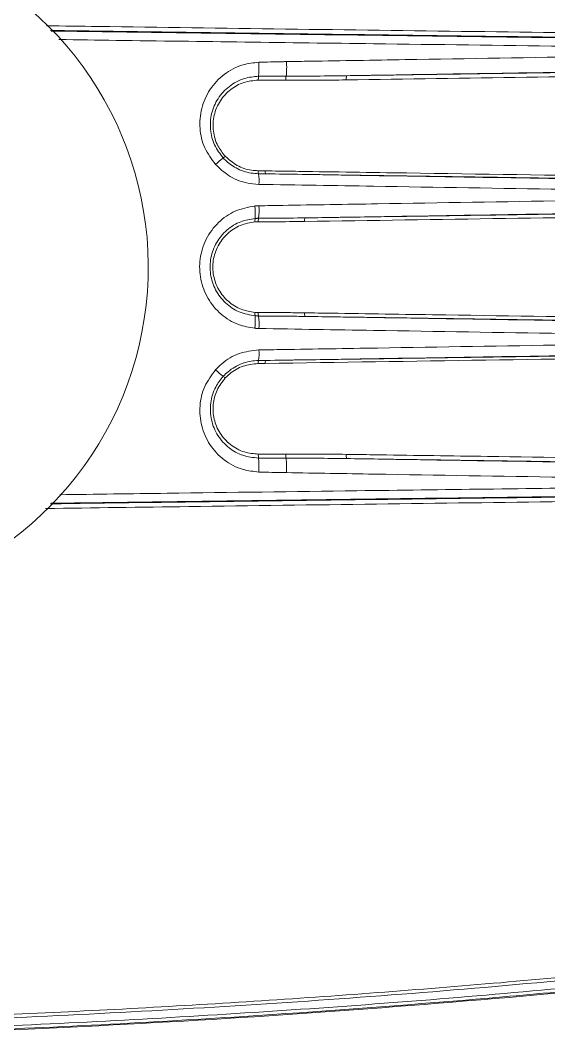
# Model space of a CAD drawing. Extents: x 2 to 136, y 1 to 99.
# Drawn here: x 105.09 to 107.422, y 41.887 to 46.379 of the extents above; entities that cross this region are included whole.
import ezdxf

# ---------------------------------------------------------------- set-up
doc = ezdxf.new("R2010")
doc.units = 0
doc.header["$MEASUREMENT"] = 0
doc.linetypes.add('SLD-Solid', pattern=[0])
doc.layers.add('OBJECT', color=7, linetype='CONTINUOUS')

msp = doc.modelspace()

# ---------------------------------------------------------------- linework, layer by layer
at = {"layer": 'OBJECT', "linetype": 'SLD-Solid', "lineweight": 15}
for centre, radius, start, end in [((104.1544, 45.29), 1.5, 209.9264, 65.3757), ((105.7077, 46.1659), 0.4351, 355.5546, 3.6745), ((105.8855, 46.174), 0.3799, 353.7286, 3.4165), ((106.2058, 46.1189), 0.0657, 168.3631, 183.5259), ((106.3184, 46.1187), 0.057, 166.0329, 184.27), ((106.565, 46.1217), 0.0369, 159.6969, 189.1886), ((105.6854, 46.1074), 0.4509, 311.7527, 313.2414), ((106.1609, 45.5236), 0.3031, 125.3124, 133.7266), ((106.1663, 45.7122), 0.0275, 173.8212, 201.6963), ((105.9392, 45.6684), 0.2043, 356.3119, 9.4921), ((106.1962, 45.7116), 0.0254, 172.7747, 203.01), ((105.8049, 45.5211), 0.3218, 357.1238, 6.8875), ((105.8024, 45.544), 0.3411, 353.5373, 2.8147), ((106.1715, 45.4956), 0.0461, 168.313, 187.4702), ((106.1866, 45.493), 0.0469, 164.5302, 183.5845), ((106.3758, 45.496), 0.0318, 158.9052, 188.035), ((105.8049, 45.0589), 0.3218, 353.1125, 2.8762), ((106.1715, 45.0844), 0.0461, 172.5298, 191.687), ((106.1866, 45.087), 0.0469, 176.4155, 195.4698), ((105.8024, 45.036), 0.3411, 357.1853, 6.4628), ((106.3758, 45.084), 0.0318, 171.965, 201.0948), ((105.9392, 44.9116), 0.2043, 350.5079, 3.6881), ((106.1663, 44.8678), 0.0275, 158.3037, 186.1788), ((106.1962, 44.8684), 0.0254, 156.9893, 187.226), ((106.1609, 45.0564), 0.3031, 226.2734, 234.6876), ((105.686, 44.4733), 0.45, 46.757, 48.2489), ((106.2058, 44.4611), 0.0657, 176.4742, 191.6368), ((105.7077, 44.4141), 0.4351, 356.3255, 4.4454), ((106.3184, 44.4613), 0.057, 175.731, 193.9659), ((105.8855, 44.406), 0.3798, 356.5834, 6.2715), ((106.565, 44.4583), 0.0369, 170.8107, 200.3042), ((102.8544, 92.538), 50.66, 272.14291, 276.67316)]:
    msp.add_arc(centre, radius, start, end, dxfattribs=at)
for points, knots in [([(105.2045, 46.3546), (105.2805, 46.3536), (105.6329, 46.3488), (106.261, 46.3404), (107.0889, 46.3295), (107.9159, 46.3189), (108.4662, 46.3119), (108.7413, 46.3085)], [0, 0, 0, 0, 0.064272, 0.298061, 0.531849, 0.765925, 1, 1, 1, 1]), ([(108.7444, 46.2886), (108.3652, 46.2933), (107.6069, 46.3026), (106.465, 46.3174), (105.6702, 46.3279), (105.2556, 46.3336), (105.2232, 46.3341)], [0, 0, 0, 0, 0.32391, 0.647821, 0.972489, 1, 1, 1, 1]), ([(105.2253, 46.3317), (105.2639, 46.3312), (105.6917, 46.3253), (106.5083, 46.3145), (107.6746, 46.2994), (108.4503, 46.2898), (108.8381, 46.285)], [0, 0, 0, 0, 0.031942, 0.354119, 0.677059, 1, 1, 1, 1]), ([(108.8436, 46.2483), (108.8088, 46.2487), (108.6351, 46.2507), (108.183, 46.2562), (107.4865, 46.2648), (106.5498, 46.2767), (105.8074, 46.2864), (105.3437, 46.2928), (105.2596, 46.2939)], [0, 0, 0, 0, 0.029188, 0.145942, 0.379493, 0.613044, 0.929777, 1, 1, 1, 1]), ([(106.2647, 46.1966), (106.2996, 46.1972), (106.474, 46.2001), (106.9276, 46.2076), (107.6245, 46.219), (108.3095, 46.2301), (108.7154, 46.2366), (108.8436, 46.2387)], [0, 0, 0, 0, 0.040495, 0.202477, 0.526502, 0.850526, 1, 1, 1, 1]), ([(105.9513, 45.7427), (105.9337, 45.7665), (105.8984, 45.8141), (105.8784, 45.9023), (105.8857, 45.9919), (105.9228, 46.0762), (105.9865, 46.144), (106.0638, 46.1852), (106.1185, 46.1912), (106.1418, 46.1938)], [0, 0, 0, 0, 0.142439, 0.28529, 0.431186, 0.580958, 0.733779, 0.886153, 1, 1, 1, 1]), ([(106.1418, 46.1938), (106.1767, 46.1947), (106.2177, 46.1958), (106.2586, 46.1965), (106.2647, 46.1966)], [0, 0, 0, 0, 0.852454, 1, 1, 1, 1]), ([(105.9856, 45.771), (105.9713, 45.7897), (105.9426, 45.8272), (105.9256, 45.8972), (105.9305, 45.9686), (105.9593, 46.036), (106.0097, 46.0908), (106.0736, 46.1257), (106.1202, 46.1301), (106.1414, 46.1322)], [0, 0, 0, 0, 0.13938, 0.278907, 0.421164, 0.568161, 0.719788, 0.872643, 1, 1, 1, 1]), ([(106.1414, 46.1322), (106.1761, 46.1323), (106.2167, 46.1325), (106.2572, 46.1325), (106.2631, 46.1325)], [0, 0, 0, 0, 0.856217, 1, 1, 1, 1]), ([(106.2631, 46.1325), (106.3076, 46.1326), (106.3968, 46.1328), (106.4859, 46.1339), (106.5304, 46.1345)], [0, 0, 0, 0, 0.499804, 1, 1, 1, 1]), ([(108.7412, 46.1482), (108.7313, 46.148), (108.6819, 46.1473), (108.4742, 46.1443), (107.7467, 46.1337), (107.0585, 46.1236), (106.5286, 46.1159)], [0, 0, 0, 0, 0.013409, 0.067044, 0.281584, 1, 1, 1, 1]), ([(108.8383, 46.1706), (108.4545, 46.1647), (107.6867, 46.153), (106.9159, 46.1407), (106.5304, 46.1345)], [0, 0, 0, 0, 0.49985, 1, 1, 1, 1]), ([(106.1402, 46.1149), (106.1183, 46.1128), (106.0744, 46.1086), (106.0155, 46.0757), (105.9691, 46.0258), (105.9415, 45.9611), (105.938, 45.8908), (105.9565, 45.8266), (105.9826, 45.7937), (105.9943, 45.7789)], [0, 0, 0, 0, 0.140577, 0.282539, 0.431128, 0.583516, 0.734564, 0.880523, 1, 1, 1, 1]), ([(106.5286, 46.1159), (106.4841, 46.1153), (106.3951, 46.1142), (106.3061, 46.1144), (106.2615, 46.1145)], [0, 0, 0, 0, 0.500172, 1, 1, 1, 1]), ([(105.9943, 45.7789), (106.011, 45.7643), (106.0444, 45.7349), (106.0974, 45.7176), (106.1291, 45.7158), (106.139, 45.7152)], [0, 0, 0, 0, 0.407206, 0.815573, 1, 1, 1, 1]), ([(106.1431, 45.6553), (106.1246, 45.6568), (106.0767, 45.6607), (106.0079, 45.6894), (105.9689, 45.7262), (105.9513, 45.7427)], [0, 0, 0, 0, 0.257997, 0.666581, 1, 1, 1, 1]), ([(106.1407, 45.7021), (106.1301, 45.7027), (106.0959, 45.7047), (106.0436, 45.7231), (106.0047, 45.7512), (105.9883, 45.7683), (105.9856, 45.771)], [0, 0, 0, 0, 0.18435, 0.592455, 0.935104, 1, 1, 1, 1]), ([(106.171, 45.7147), (106.1809, 45.7146), (106.2304, 45.7139), (106.4384, 45.7107), (107.2852, 45.698), (108.0924, 45.6859), (108.7412, 45.6761)], [0, 0, 0, 0, 0.011559, 0.057797, 0.242748, 1, 1, 1, 1]), ([(106.1728, 45.7016), (106.6177, 45.6944), (107.5078, 45.68), (108.3947, 45.6662), (108.8383, 45.6593)], [0, 0, 0, 0, 0.499822, 1, 1, 1, 1]), ([(108.8436, 45.6121), (108.8088, 45.6127), (108.635, 45.6154), (108.1828, 45.6224), (107.4862, 45.6334), (106.7597, 45.6451), (106.3117, 45.6525), (106.1431, 45.6553)], [0, 0, 0, 0, 0.038714, 0.19357, 0.503334, 0.813098, 1, 1, 1, 1]), ([(106.1431, 45.5607), (106.178, 45.5613), (106.3526, 45.5642), (106.8064, 45.5717), (107.5039, 45.583), (108.2294, 45.5947), (108.6755, 45.6017), (108.8436, 45.6044)], [0, 0, 0, 0, 0.038703, 0.193516, 0.503195, 0.812873, 1, 1, 1, 1]), ([(106.1244, 45.0203), (106.1002, 45.0244), (106.0462, 45.0337), (105.9726, 45.0794), (105.914, 45.1494), (105.8815, 45.2353), (105.8786, 45.3274), (105.9059, 45.4159), (105.9606, 45.4896), (106.0359, 45.5429), (106.0949, 45.5541), (106.1244, 45.5597)], [0, 0, 0, 0, 0.092377, 0.205904, 0.319098, 0.43222, 0.545967, 0.660462, 0.7748, 0.887588, 1, 1, 1, 1]), ([(106.1263, 45.075), (106.1024, 45.0792), (106.0545, 45.0875), (105.993, 45.1294), (105.9482, 45.1879), (105.9255, 45.2583), (105.9273, 45.3317), (105.9528, 45.4001), (105.9993, 45.4561), (106.0596, 45.4941), (106.1049, 45.5015), (106.1263, 45.505)], [0, 0, 0, 0, 0.112903, 0.225922, 0.339461, 0.452247, 0.563693, 0.674533, 0.786075, 0.898937, 1, 1, 1, 1]), ([(106.1414, 45.5056), (106.165, 45.5056), (106.2333, 45.5059), (106.3015, 45.5068), (106.3461, 45.5074)], [0, 0, 0, 0, 0.346361, 1, 1, 1, 1]), ([(108.7412, 45.5272), (108.7313, 45.527), (108.6818, 45.5263), (108.4739, 45.5232), (107.6848, 45.5115), (106.9353, 45.5003), (106.3443, 45.4915)], [0, 0, 0, 0, 0.012392, 0.061958, 0.260221, 1, 1, 1, 1]), ([(108.8383, 45.5468), (108.4238, 45.5403), (107.5946, 45.5275), (106.7623, 45.5141), (106.3461, 45.5074)], [0, 0, 0, 0, 0.499843, 1, 1, 1, 1]), ([(106.1258, 45.4896), (106.1034, 45.4859), (106.0587, 45.4784), (106.0012, 45.4397), (105.9592, 45.3855), (105.9378, 45.3201), (105.9392, 45.252), (105.9627, 45.1885), (106.0057, 45.1364), (106.0622, 45.1006), (106.1051, 45.0937), (106.1258, 45.0904)], [0, 0, 0, 0, 0.112979, 0.226062, 0.339335, 0.451495, 0.562085, 0.672053, 0.782914, 0.895436, 1, 1, 1, 1]), ([(106.3443, 45.4915), (106.2997, 45.491), (106.2316, 45.4901), (106.1634, 45.4901), (106.1398, 45.4901)], [0, 0, 0, 0, 0.653613, 1, 1, 1, 1]), ([(106.1398, 45.0899), (106.1843, 45.0898), (106.2525, 45.0897), (106.3207, 45.0888), (106.3443, 45.0885)], [0, 0, 0, 0, 0.653616, 1, 1, 1, 1]), ([(106.3461, 45.0726), (106.3225, 45.0729), (106.2542, 45.0739), (106.186, 45.0742), (106.1414, 45.0744)], [0, 0, 0, 0, 0.346407, 1, 1, 1, 1]), ([(106.3443, 45.0885), (106.3542, 45.0883), (106.4037, 45.0876), (106.6116, 45.0845), (107.4007, 45.0727), (108.1501, 45.0616), (108.7412, 45.0528)], [0, 0, 0, 0, 0.012391, 0.061957, 0.260221, 1, 1, 1, 1]), ([(106.3461, 45.0726), (106.7621, 45.0659), (107.5943, 45.0525), (108.4235, 45.0397), (108.8383, 45.0332)], [0, 0, 0, 0, 0.499844, 1, 1, 1, 1]), ([(108.8436, 44.9756), (108.8088, 44.9762), (108.6351, 44.9789), (108.1831, 44.9861), (107.4866, 44.9972), (106.76, 45.0091), (106.3119, 45.0165), (106.1431, 45.0193)], [0, 0, 0, 0, 0.038703, 0.193516, 0.503195, 0.812873, 1, 1, 1, 1]), ([(106.1431, 44.9247), (106.178, 44.9253), (106.3527, 44.9282), (106.8065, 44.9356), (107.5042, 44.9469), (108.2297, 44.9583), (108.6757, 44.9653), (108.8436, 44.9679)], [0, 0, 0, 0, 0.038714, 0.19357, 0.503334, 0.813098, 1, 1, 1, 1]), ([(105.9513, 44.8373), (105.9603, 44.8464), (105.9901, 44.8765), (106.0543, 44.9144), (106.1136, 44.9213), (106.1431, 44.9247)], [0, 0, 0, 0, 0.177217, 0.589279, 1, 1, 1, 1]), ([(108.8383, 44.9207), (108.395, 44.9138), (107.5081, 44.9), (106.618, 44.8856), (106.1728, 44.8784)], [0, 0, 0, 0, 0.499822, 1, 1, 1, 1]), ([(105.9856, 44.809), (105.9925, 44.8158), (106.0165, 44.8396), (106.0656, 44.867), (106.1135, 44.8772), (106.1377, 44.8778), (106.1407, 44.8779)], [0, 0, 0, 0, 0.1657, 0.581558, 0.946738, 1, 1, 1, 1]), ([(108.7412, 44.9039), (108.7313, 44.9037), (108.6818, 44.903), (108.4738, 44.8999), (107.627, 44.8871), (106.8197, 44.875), (106.171, 44.8652)], [0, 0, 0, 0, 0.011559, 0.057797, 0.242748, 1, 1, 1, 1]), ([(106.1418, 44.3862), (106.1185, 44.3888), (106.0638, 44.3948), (105.9865, 44.436), (105.9228, 44.5038), (105.8857, 44.5881), (105.8784, 44.6777), (105.8984, 44.7659), (105.9337, 44.8135), (105.9513, 44.8373)], [0, 0, 0, 0, 0.113847, 0.266221, 0.419042, 0.568814, 0.71471, 0.857561, 1, 1, 1, 1]), ([(106.139, 44.8648), (106.1165, 44.8623), (106.0716, 44.8573), (106.0232, 44.8294), (106.0007, 44.8074), (105.9943, 44.8011)], [0, 0, 0, 0, 0.417952, 0.834104, 1, 1, 1, 1]), ([(106.1414, 44.4478), (106.1178, 44.4503), (106.0706, 44.4552), (106.0076, 44.4914), (105.9582, 44.5454), (105.9292, 44.6151), (105.926, 44.6907), (105.946, 44.7588), (105.9735, 44.7936), (105.9856, 44.809)], [0, 0, 0, 0, 0.14155, 0.283787, 0.432637, 0.585437, 0.737167, 0.884055, 1, 1, 1, 1]), ([(105.9943, 44.8011), (105.9809, 44.7838), (105.9542, 44.7492), (105.938, 44.6844), (105.9421, 44.6182), (105.9684, 44.5554), (106.015, 44.5043), (106.0751, 44.471), (106.1195, 44.467), (106.1402, 44.4651)], [0, 0, 0, 0, 0.138029, 0.276202, 0.417078, 0.562971, 0.714021, 0.86692, 1, 1, 1, 1]), ([(106.2631, 44.4475), (106.2284, 44.4476), (106.1878, 44.4476), (106.1473, 44.4478), (106.1414, 44.4478)], [0, 0, 0, 0, 0.856217, 1, 1, 1, 1]), ([(106.2615, 44.4655), (106.3061, 44.4656), (106.3951, 44.4658), (106.4841, 44.4647), (106.5286, 44.4641)], [0, 0, 0, 0, 0.500175, 1, 1, 1, 1]), ([(106.5304, 44.4455), (106.4859, 44.446), (106.3968, 44.4472), (106.3077, 44.4474), (106.2631, 44.4475)], [0, 0, 0, 0, 0.499849, 1, 1, 1, 1]), ([(106.5286, 44.4641), (106.5385, 44.464), (106.588, 44.4633), (106.7957, 44.4602), (107.5234, 44.4496), (108.2114, 44.4396), (108.7412, 44.4318)], [0, 0, 0, 0, 0.013409, 0.067044, 0.281584, 1, 1, 1, 1]), ([(106.5304, 44.4455), (106.9157, 44.4393), (107.6865, 44.427), (108.4543, 44.4153), (108.8383, 44.4094)], [0, 0, 0, 0, 0.499851, 1, 1, 1, 1]), ([(106.2647, 44.3834), (106.2297, 44.3841), (106.1888, 44.3849), (106.1478, 44.3861), (106.1418, 44.3862)], [0, 0, 0, 0, 0.853894, 1, 1, 1, 1]), ([(108.8436, 44.3413), (108.8089, 44.3419), (108.6353, 44.3447), (108.1837, 44.3519), (107.4878, 44.3632), (106.8014, 44.3745), (106.3935, 44.3813), (106.2647, 44.3834)], [0, 0, 0, 0, 0.040495, 0.202477, 0.526502, 0.850527, 1, 1, 1, 1]), ([(105.2223, 44.2459), (105.2541, 44.2463), (105.6672, 44.252), (106.4614, 44.2625), (107.6043, 44.2773), (108.3644, 44.2867), (108.7444, 44.2914)], [0, 0, 0, 0, 0.026996, 0.350828, 0.675414, 1, 1, 1, 1]), ([(108.8381, 44.295), (108.4512, 44.2902), (107.6774, 44.2806), (106.512, 44.2655), (105.6942, 44.2548), (105.2644, 44.2488), (105.2247, 44.2483)], [0, 0, 0, 0, 0.322123, 0.644246, 0.967136, 1, 1, 1, 1]), ([(105.2635, 44.2861), (105.4215, 44.2883), (105.8592, 44.2942), (106.6754, 44.3049), (107.7116, 44.3181), (108.4662, 44.3272), (108.8436, 44.3317)], [0, 0, 0, 0, 0.132034, 0.36584, 0.68292, 1, 1, 1, 1]), ([(108.7413, 44.2715), (108.7215, 44.2713), (108.6222, 44.27), (108.205, 44.2648), (107.5319, 44.2562), (106.6617, 44.2449), (105.8992, 44.2348), (105.412, 44.2282), (105.2012, 44.2253)], [0, 0, 0, 0, 0.016887, 0.084436, 0.354644, 0.588214, 0.821784, 1, 1, 1, 1]), ([(102.8544, 41.9463), (103.0135, 41.9467), (103.5226, 41.9481), (104.3956, 41.966), (105.4729, 42.0098), (106.5638, 42.0785), (107.6537, 42.1692), (108.3788, 42.2496), (108.7413, 42.2898)], [0, 0, 0, 0, 0.080895, 0.258852, 0.443965, 0.629078, 0.814539, 1, 1, 1, 1]), ([(108.743, 42.2754), (108.2549, 42.2222), (107.2786, 42.116), (105.8074, 42.0115), (104.3324, 41.9439), (103.347, 41.9358), (102.8544, 41.9317)], [0, 0, 0, 0, 0.249572, 0.499144, 0.749572, 1, 1, 1, 1]), ([(103.5014, 41.9012), (103.9384, 41.91), (104.8123, 41.9275), (106.1229, 41.9977), (107.4327, 42.0971), (108.304, 42.1927), (108.7396, 42.2404)], [0, 0, 0, 0, 0.249662, 0.499323, 0.749662, 1, 1, 1, 1]), ([(108.7413, 42.2259), (108.7314, 42.2248), (108.6817, 42.219), (108.4731, 42.1949), (107.9561, 42.1383), (107.1595, 42.0626), (106.0736, 41.9806), (104.8575, 41.9144), (103.96, 41.896), (103.5112, 41.8867)], [0, 0, 0, 0, 0.005722, 0.028608, 0.120153, 0.303283, 0.486414, 0.743207, 1, 1, 1, 1])]:
    msp.add_open_spline(points, degree=3, knots=knots, dxfattribs=at)
for points in [[(106.5304, 46.1345), (108.743, 46.1674)], [(106.2615, 46.1145), (106.1402, 46.1149)], [(106.139, 45.7152), (106.171, 45.7147)], [(106.1728, 45.7016), (106.1407, 45.7021)], [(108.743, 45.663), (106.1728, 45.7016)], [(106.1244, 45.5597), (106.1431, 45.5607)], [(106.1263, 45.505), (106.1414, 45.5056)], [(106.3461, 45.5074), (108.743, 45.5433)], [(106.1398, 45.4901), (106.1258, 45.4896)], [(106.1258, 45.0904), (106.1398, 45.0899)], [(106.1414, 45.0744), (106.1263, 45.075)], [(108.743, 45.0367), (106.3461, 45.0726)], [(106.1431, 45.0193), (106.1244, 45.0203)], [(106.1407, 44.8779), (106.1728, 44.8784)], [(106.1728, 44.8784), (108.743, 44.917)], [(106.171, 44.8652), (106.139, 44.8648)], [(106.1402, 44.4651), (106.2615, 44.4655)], [(108.743, 44.4126), (106.5304, 44.4455)]]:
    msp.add_open_spline(points, degree=1, dxfattribs=at)

doc.saveas('drawing.dxf')
